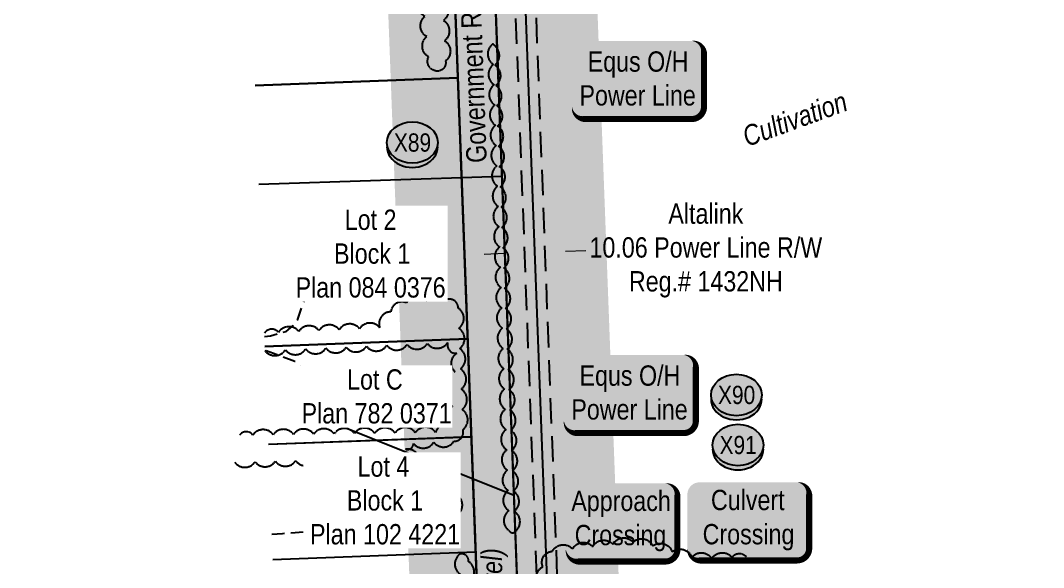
# Model space of a CAD drawing. Extents: x 670596 to 687743, y 5824540 to 5836613.
# Drawn here: x 683199 to 683703, y 5834433 to 5834702 of the extents above; entities that cross this region are included whole.
import ezdxf
from ezdxf.enums import TextEntityAlignment as Align

# ---------------------------------------------------------------- set-up
doc = ezdxf.new("R2010")
doc.units = 0
doc.header["$LTSCALE"] = 5
doc.header["$PDSIZE"] = 0.5
for name, pattern in [('0', [1, 1, 0]), ('foc-FLOWLINE', [3.75, 2.5, -1.25]), ('UG_PIPE', [1.875, 1.25, -0.625])]:
    doc.linetypes.add(name, pattern=pattern)
doc.layers.get('Defpoints').update_dxf_attribs({"color": 9})
for name, color, linetype in [('AS-PIPE-UG', 44, 'UG_PIPE'), ('AS-POWER', 104, 'foc-POWER'), ('AS-POWER-T', 104, 'Continuous'), ('AS-ROADS', 254, 'Continuous'), ('AS-TELEPHONE', 224, 'foc-TEL'), ('CG-NOTES', 7, 'Continuous'), ('F-EZE', 190, 'foc-FLOWLINE'), ('L-ROAD-T', 7, 'Continuous'), ('L-SEC', 7, 'Continuous'), ('L-TITLEDB', 4, 'Continuous'), ('L-TITLEDB-T', 4, 'Continuous'), ('P-BUFFER-H 30m', 51, 'Continuous'), ('P-CROSSINGS', 250, 'Continuous'), ('T-BUSH', 110, '0')]:
    doc.layers.add(name, color=color, linetype=linetype)
doc.layers.add('F-EZE-T', color=190, linetype='Continuous', lineweight=9)
doc.layers.add('T-TEXT', color=48, linetype='Continuous', lineweight=18)
doc.layers.add('P-PROPOSED-WL4', color=7, linetype='Continuous', true_color=0x5b5bc8)
doc.styles.add('175L', font='ARIALN.TTF', dxfattribs={"height": 20})
doc.styles.add('80', font='ARIALN.TTF', dxfattribs={"height": 10})
doc.styles.add('80CG', font='ARIALN.TTF', dxfattribs={"height": 10})
doc.styles.add('80L', font='ARIALN.TTF', dxfattribs={"height": 10})
doc.styles.add('80LS', font='ARIALNI.TTF', dxfattribs={"height": 10})
doc.styles.add('Crossing', font='ARIALN.TTF', dxfattribs={"height": 10})
doc.styles.add('foc-LtypeFont', font='ARIALN.TTF', dxfattribs={"height": 7.35})
doc.linetypes.add('foc-POWER', pattern='A,6,-1,["P",foc-LtypeFont,S=0.2,R=0,X=-0.625,Y=-0.75],-1.24,4', length=12.24)
doc.linetypes.add('foc-TEL', pattern='A,2,-1,["T",foc-LtypeFont,S=0.2,R=0,X=-0.425,Y=-0.75],-1.24,8', length=12.24)
doc.linetypes.add('foc-TEL-NOLINE', pattern='A,0,-2,["T",foc-LtypeFont,S=0.2,R=0,X=-0.425,Y=-0.75],-10.24', length=12.24)
doc.dimstyles.new('Compass 5 000', dxfattribs={"dimscale": 5, "dimtxt": 9, "dimasz": 2, "dimexe": 0.2, "dimexo": 0.0625, "dimgap": 0.5, "dimtad": 0, "dimtih": 1, "dimtoh": 1, "dimzin": 0, "dimdsep": 46, "dimtxsty": '80CG', "dimcen": 0.1, "dimse1": 1, "dimse2": 1, "dimclrd": 256, "dimclrt": 256, "dimaunit": 1, "dimadec": 4, "dimazin": 0, "dimtfac": 0.06, "dimtofl": 0, "dimtmove": 0, "dimatfit": 1, "dimfxl": 0.2, "dimtolj": 1, "dimtzin": 0, "dimlwd": -1, "dimarcsym": 0})

# ---------------------------------------------------------------- blocks, each defined once
blk = doc.blocks.new('*U487')
h = blk.add_hatch(color=254)
edge = h.paths.add_edge_path()
edge.add_line((-24, -20), (24, -20))
edge.add_arc((24, -14), 6, 270, 360)
edge.add_line((30, -14), (30, 12.5))
edge.add_arc((24, 12.5), 6, 0, 90)
edge.add_line((24, 18.5), (-24, 18.5))
edge.add_arc((-24, 12.5), 6, 90, 180)
edge.add_line((-30, 12.5), (-30, -14))
edge.add_arc((-24, -14), 6, 180, 270)
at = {"color": 160, "flags": 128}
blk.add_lwpolyline([(-24, -20, 3, 3, 0), (24, -20, 3, 3, 0.414214), (30, -14, 3, 3, 0), (30, 12.5, 3, 0, 0.414214), (24, 18.5, 0, 0, 0), (-24, 18.5, 0, 0, 0.414214), (-30, 12.5, 0, 0, 0), (-30, -14, 0, 3, 0.414214)], format="xyseb", close=True, dxfattribs=at)
at = {"color": 160, "style": '80'}
blk.add_attdef('ENTER_TEXT_001', (-26.85, -4.92), '', height=10, dxfattribs=at)
blk = doc.blocks.new('*U517')
h = blk.add_hatch(color=255)
edge = h.paths.add_edge_path()
edge.add_line((-26.5, -20), (26.5, -20))
edge.add_arc((26.5, -14), 6, 270, 360)
edge.add_line((32.5, -14), (32.5, 12.5))
edge.add_arc((26.5, 12.5), 6, 0, 90)
edge.add_line((26.5, 18.5), (-26.5, 18.5))
edge.add_arc((-26.5, 12.5), 6, 90, 180)
edge.add_line((-32.5, 12.5), (-32.5, -14))
edge.add_arc((-26.5, -14), 6, 180, 270)
at = {"color": 104, "flags": 128}
blk.add_lwpolyline([(-26.5, -20, 3, 3, 0), (26.5, -20, 3, 3, 0.414214), (32.5, -14, 3, 3, 0), (32.5, 12.5, 3, 0, 0.414214), (26.5, 18.5, 0, 0, 0), (-26.5, 18.5, 0, 0, 0.414214), (-32.5, 12.5, 0, 0, 0), (-32.5, -14, 0, 3, 0.414214)], format="xyseb", close=True, dxfattribs=at)
blk.add_lwpolyline([(-68.01, -48.02, 0, 7.5, 0), (0, 0, 0, 0, 0)], format="xyseb", dxfattribs=at)
at = {"color": 104, "style": '80'}
blk.add_attdef('ENTER_TEXT_001', (-26.85, -4.92), '', height=10, dxfattribs=at)
blk = doc.blocks.new('*U832')
h = blk.add_hatch(color=59)
edge = h.paths.add_edge_path()
edge.add_line((-21.5, -20), (21.5, -20))
edge.add_arc((21.5, -14), 6, 270, 360)
edge.add_line((27.5, -14), (27.5, 12.5))
edge.add_arc((21.5, 12.5), 6, 0, 90)
edge.add_line((21.5, 18.5), (-21.5, 18.5))
edge.add_arc((-21.5, 12.5), 6, 90, 180)
edge.add_line((-27.5, 12.5), (-27.5, -14))
edge.add_arc((-21.5, -14), 6, 180, 270)
at = {"color": 1, "flags": 128}
blk.add_lwpolyline([(-21.5, -20, 3, 3, 0), (21.5, -20, 3, 3, 0.414214), (27.5, -14, 3, 3, 0), (27.5, 12.5, 3, 0, 0.414214), (21.5, 18.5, 0, 0, 0), (-21.5, 18.5, 0, 0, 0.414214), (-27.5, 12.5, 0, 0, 0), (-27.5, -14, 0, 3, 0.414214)], format="xyseb", close=True, dxfattribs=at)
blk.add_lwpolyline([(-53.67, 0.61, 0, 7.5, 0), (0, 0, 0, 0, 0)], format="xyseb", dxfattribs=at)
at = {"color": 1, "style": '80'}
blk.add_attdef('ENTER_TEXT_001', (-36.68, -4.99), '', height=10, dxfattribs=at)
blk = doc.blocks.new('*U519')
h = blk.add_hatch(color=255)
edge = h.paths.add_edge_path()
edge.add_line((-26.5, -20), (26.5, -20))
edge.add_arc((26.5, -14), 6, 270, 360)
edge.add_line((32.5, -14), (32.5, 12.5))
edge.add_arc((26.5, 12.5), 6, 0, 90)
edge.add_line((26.5, 18.5), (-26.5, 18.5))
edge.add_arc((-26.5, 12.5), 6, 90, 180)
edge.add_line((-32.5, 12.5), (-32.5, -14))
edge.add_arc((-26.5, -14), 6, 180, 270)
at = {"color": 104, "flags": 128}
blk.add_lwpolyline([(-26.5, -20, 3, 3, 0), (26.5, -20, 3, 3, 0.414214), (32.5, -14, 3, 3, 0), (32.5, 12.5, 3, 0, 0.414214), (26.5, 18.5, 0, 0, 0), (-26.5, 18.5, 0, 0, 0.414214), (-32.5, 12.5, 0, 0, 0), (-32.5, -14, 0, 3, 0.414214)], format="xyseb", close=True, dxfattribs=at)
blk.add_lwpolyline([(-58.6, -50.05, 0, 7.5, 0), (0, 0, 0, 0, 0)], format="xyseb", dxfattribs=at)
at = {"color": 104, "style": '80'}
blk.add_attdef('ENTER_TEXT_001', (-26.85, -4.92), '', height=10, dxfattribs=at)
blk = doc.blocks.new('*D504')
at = {"layer": 'Defpoints', "color": 0, "transparency": 16777216}
for p in [(683447.18, 5834591.34), (683457.23, 5834591.72), (683457.37, 5834588.11)]:
    blk.add_point(p, dxfattribs=at)
at = {"layer": 'F-EZE-T', "transparency": 16777216}
for p, q in [((683467.37, 5834588.49), (683477.36, 5834588.88)), ((683437.33, 5834587.34), (683427.34, 5834586.96))]:
    blk.add_line(p, q, dxfattribs=at)
for points in [[(683437.27, 5834589.01), (683437.39, 5834585.67), (683447.32, 5834587.72)], [(683467.3, 5834590.16), (683467.43, 5834586.83), (683457.37, 5834588.11)]]:
    blk.add_solid(points, dxfattribs=at)
at = {"layer": 'F-EZE-T', "transparency": 16777216, "insert": (683536.5, 5834588.88), "char_height": 10, "attachment_point": 5, "style": '80CG'}
blk.add_mtext('\\A1;Altalink\\P10.06 Power Line R/W\\PReg.# 1432NH', dxfattribs=at)
blk = doc.blocks.new('xing2')
h = blk.add_hatch(color=50)
h.dxf.hatch_style = 1
edge = h.paths.add_edge_path()
edge.add_ellipse((0, 0), major_axis=(-12.5, 0), ratio=0.816297, start_angle=0, end_angle=360)
h = blk.add_hatch(color=250)
h.dxf.hatch_style = 1
edge = h.paths.add_edge_path()
edge.add_ellipse((0, -2.05), major_axis=(-12.5, 0), ratio=0.816297, start_angle=0, end_angle=180)
edge.add_line((12.5, -2.05), (12.5, 0))
edge.add_ellipse((0, 0), major_axis=(-12.5, 0), ratio=0.816297, start_angle=0, end_angle=180, ccw=False)
edge.add_line((-12.5, 0), (-12.5, -2.05))
at = {"color": 250}
blk.add_ellipse((0, 0), major_axis=(-12.5, 0), ratio=0.816297, dxfattribs=at)
blk.add_ellipse((0, -2.05), major_axis=(-12.5, 0), ratio=0.816297, start_param=0, end_param=3.141593, dxfattribs=at)
at = {"color": 250, "style": 'Crossing'}
blk.add_attdef('CROSSING', text='', height=9, dxfattribs=at).set_placement((0.09, 0.02), align=Align.MIDDLE_CENTER)
at = {"color": 250, "style": 'Crossing', "flags": 1}
for tag, p in [('OWNER', (0.09, -12.49)), ('DESCRIPTION', (0.09, -25.77)), ('LOCATION', (0.09, -39.3)), ('DWG_REF', (0.09, -52.84))]:
    blk.add_attdef(tag, text='', height=9, dxfattribs=at).set_placement(p, align=Align.MIDDLE_CENTER)

msp = doc.modelspace()

# ---------------------------------------------------------------- hatches: boundary and pattern name
at = {"layer": 'P-BUFFER-H 30m'}
h = msp.add_hatch(color=256, dxfattribs=at)
h.dxf.hatch_style = 1
edge = h.paths.add_edge_path()
edge.add_line((677190.88, 5826034.364), (676987.84, 5826027.225))
edge.add_line((676987.84, 5826027.225), (676988.351, 5826011.208))
edge.add_arc((676938.382, 5826009.615), 49.994, -120.52105, 1.82608, ccw=False)
edge.add_line((676912.993, 5825966.548), (676909.934, 5825968.352))
edge.add_arc((676935.324, 5826011.418), 49.994, 181.82608, 239.47895, ccw=False)
edge.add_line((676885.355, 5826009.825), (676883.222, 5826076.736))
edge.add_arc((676933.19, 5826078.329), 49.994, 92.0138, 181.82608, ccw=False)
edge.add_line((676931.434, 5826128.292), (677186.782, 5826137.271))
edge.add_line((677186.782, 5826137.271), (677172.574, 5826493.957))
edge.add_arc((677222.529, 5826495.947), 49.994, 182.21724, 182.28094, ccw=False)
edge.add_line((677172.572, 5826494.013), (677161.576, 5826778.028))
edge.add_arc((677211.532, 5826779.962), 49.994, 133.32201, 182.21724, ccw=False)
edge.add_line((677177.232, 5826816.333), (677158.55, 5827298.559))
edge.add_line((677158.55, 5827298.559), (677123.328, 5828102.041))
edge.add_line((677123.328, 5828102.041), (677088.029, 5828904.381))
edge.add_arc((677137.974, 5828906.578), 49.994, 92.09453, 182.51912, ccw=False)
edge.add_line((677136.147, 5828956.539), (677941.688, 5828985.999))
edge.add_line((677941.688, 5828985.999), (678795.39, 5829017.43))
edge.add_arc((678838.014, 5828991.303), 49.994, 92.17865, 148.49311, ccw=False)
edge.add_line((678836.113, 5829041.261), (679095.94, 5829051.145))
edge.add_line((679095.94, 5829051.145), (679103.038, 5829053.867))
edge.add_arc((679120.935, 5829007.187), 49.994, 92.18666, 110.97734, ccw=False)
edge.add_line((679119.028, 5829057.144), (679561.069, 5829074.022))
edge.add_arc((679566.877, 5829024.367), 49.994, 92.1954, 96.67124, ccw=False)
edge.add_line((679564.962, 5829074.324), (680316.807, 5829103.147))
edge.add_line((680316.807, 5829103.147), (680289.029, 5829852.071))
edge.add_line((680289.029, 5829852.071), (680264.054, 5830522.758))
edge.add_arc((680314.013, 5830524.619), 49.994, 133.25806, 182.13257, ccw=False)
edge.add_line((680279.753, 5830561.028), (680276.196, 5830656.553))
edge.add_line((680276.196, 5830656.553), (680246.213, 5831460.206))
edge.add_line((680246.213, 5831460.206), (680215.351, 5832284.366))
edge.add_arc((680265.309, 5832286.237), 49.994, 92.14863, 182.14452, ccw=False)
edge.add_line((680263.435, 5832336.196), (681068.877, 5832366.415))
edge.add_line((681068.877, 5832366.415), (681821.401, 5832394.716))
edge.add_line((681821.401, 5832394.716), (681805.598, 5832816.244))
edge.add_arc((681855.557, 5832818.117), 49.994, 143.11319, 182.14688, ccw=False)
edge.add_line((681815.571, 5832848.125), (681834.732, 5832873.657))
edge.add_arc((681874.718, 5832843.649), 49.994, 2.14593, 143.11319, ccw=False)
edge.add_line((681924.677, 5832845.521), (681941.401, 5832399.193))
edge.add_line((681941.401, 5832399.193), (682694.705, 5832426.985))
edge.add_line((682694.705, 5832426.985), (683448.059, 5832454.84))
edge.add_line((683448.059, 5832454.84), (683412.219, 5833411.237))
edge.add_arc((683462.178, 5833413.109), 49.994, 133.56227, 182.14611, ccw=False)
edge.add_line((683427.725, 5833449.336), (683406.047, 5834013.774))
edge.add_line((683406.047, 5834013.774), (683375.916, 5834817.728))
edge.add_line((683375.916, 5834817.728), (683345.977, 5835624.47))
edge.add_arc((683395.936, 5835626.324), 49.994, 92.28743, 182.12531, ccw=False)
edge.add_line((683393.941, 5835676.278), (684197.29, 5835708.367))
edge.add_line((684197.29, 5835708.367), (684908.467, 5835736.78))
edge.add_line((684908.467, 5835736.78), (684942.361, 5835811.073))
edge.add_arc((684987.845, 5835790.323), 49.994, 65.13146, 155.47649, ccw=False)
edge.add_line((685008.869, 5835835.681), (685028.667, 5835826.504))
edge.add_arc((685007.643, 5835781.146), 49.994, -16.06891, 65.13146, ccw=False)
edge.add_line((685055.684, 5835767.308), (685044.658, 5835729.031))
edge.add_line((685044.658, 5835729.031), (685314.688, 5835739.386))
edge.add_arc((685316.604, 5835689.429), 49.994, 34.22236, 92.19618, ccw=False)
edge.add_line((685357.942, 5835717.546), (685598.018, 5835364.582))
edge.add_line((685598.018, 5835364.582), (685834.75, 5835370.452))
edge.add_arc((685835.99, 5835320.474), 49.994, 2.19831, 91.42059, ccw=False)
edge.add_line((685885.947, 5835322.392), (685911.192, 5834664.749))
edge.add_line((685911.192, 5834664.749), (686635.77, 5834691.532))
edge.add_line((686635.77, 5834691.532), (686625.993, 5834943.667))
edge.add_line((686625.993, 5834943.667), (686625.603, 5834953.705))
edge.add_arc((686675.56, 5834955.642), 49.994, 92.28887, 182.2208, ccw=False)
edge.add_line((686673.563, 5835005.596), (687058.366, 5835020.976))
edge.add_arc((687098.555, 5834991.24), 49.994, 92.51272, 143.50153, ccw=False)
edge.add_line((687096.363, 5835041.186), (687099.36, 5835041.317))
edge.add_arc((687101.551, 5834991.372), 49.994, 2.51272, 92.51272, ccw=False)
edge.add_line((687151.497, 5834993.563), (687152.446, 5834971.929))
edge.add_arc((687102.501, 5834969.737), 49.994, -87.48749, 2.51272, ccw=False)
edge.add_line((687104.692, 5834919.791), (687096.429, 5834919.429))
edge.add_arc((687094.238, 5834969.375), 49.994, 272.28887, 272.51251, ccw=False)
edge.add_line((687096.234, 5834919.421), (686730.564, 5834904.805))
edge.add_line((686730.564, 5834904.805), (686741.01, 5834635.46))
edge.add_arc((686691.053, 5834633.523), 49.994, -87.7792, 2.2208, ccw=False)
edge.add_line((686692.991, 5834583.567), (686662.171, 5834582.372))
edge.add_arc((686660.234, 5834632.328), 49.994, 247.18296, 272.2208, ccw=False)
edge.add_line((686640.846, 5834586.246), (686635.568, 5834588.467))
edge.add_line((686635.568, 5834588.467), (685862.114, 5834559.877))
edge.add_arc((685860.267, 5834609.837), 49.994, 182.19831, 272.11695, ccw=False)
edge.add_line((685810.31, 5834607.919), (685785.041, 5835266.201))
edge.add_line((685785.041, 5835266.201), (685571.688, 5835260.91))
edge.add_arc((685570.449, 5835310.888), 49.994, 214.22236, 271.42059, ccw=False)
edge.add_line((685529.111, 5835282.771), (685289.298, 5835635.35))
edge.add_line((685289.298, 5835635.35), (685002.226, 5835624.341))
edge.add_line((685002.226, 5835624.341), (684975.431, 5835623.27))
edge.add_arc((684973.435, 5835673.224), 49.994, 229.83796, 272.28778, ccw=False)
edge.add_line((684941.192, 5835635.018), (684201.401, 5835605.462))
edge.add_line((684201.401, 5835605.462), (683450.853, 5835575.482))
edge.add_line((683450.853, 5835575.482), (683478.831, 5834821.566))
edge.add_line((683478.831, 5834821.566), (683508.96, 5834017.677))
edge.add_line((683508.96, 5834017.677), (683532.192, 5833412.794))
edge.add_arc((683482.235, 5833410.876), 49.994, -46.49535, 2.19949, ccw=False)
edge.add_line((683516.651, 5833374.614), (683552.96, 5832405.714))
edge.add_arc((683503.001, 5832403.842), 49.994, -87.88247, 2.14611, ccw=False)
edge.add_line((683504.848, 5832353.882), (682698.506, 5832324.068))
edge.add_line((682698.506, 5832324.068), (681892.271, 5832294.323))
edge.add_arc((681890.428, 5832344.283), 49.994, 264.05645, 272.1129, ccw=False)
edge.add_arc((681876.342, 5832343.751), 49.994, 272.15395, 280.26586, ccw=False)
edge.add_line((681878.221, 5832293.793), (681072.743, 5832263.5))
edge.add_line((681072.743, 5832263.5), (680320.249, 5832235.268))
edge.add_line((680320.249, 5832235.268), (680349.128, 5831464.053))
edge.add_line((680349.128, 5831464.053), (680379.111, 5830660.389))
edge.add_line((680379.111, 5830660.389), (680384.182, 5830524.23))
edge.add_arc((680334.223, 5830522.37), 49.994, -46.74212, 2.13274, ccw=False)
edge.add_line((680368.483, 5830485.96), (680391.945, 5829855.896))
edge.add_line((680391.945, 5829855.896), (680421.685, 5829054.073))
edge.add_arc((680371.726, 5829052.22), 49.994, -87.8046, 2.12416, ccw=False)
edge.add_line((680373.641, 5829002.263), (679575.799, 5828971.677))
edge.add_arc((679569.977, 5829021.331), 49.994, 272.18666, 276.68664, ccw=False)
edge.add_line((679571.885, 5828971.373), (679131.72, 5828954.566))
edge.add_line((679131.72, 5828954.566), (679124.618, 5828951.844))
edge.add_arc((679106.72, 5828998.524), 49.994, 272.17865, 290.97734, ccw=False)
edge.add_line((679108.621, 5828948.566), (678884.632, 5828940.045))
edge.add_arc((678841.974, 5828966.116), 49.994, 272.10849, 328.56836, ccw=False)
edge.add_line((678843.813, 5828916.156), (677945.465, 5828883.082))
edge.add_line((677945.465, 5828883.082), (677193.263, 5828855.571))
edge.add_line((677193.263, 5828855.571), (677226.216, 5828106.56))
edge.add_line((677226.216, 5828106.56), (677261.444, 5827302.934))
edge.add_arc((677211.498, 5827300.745), 49.994, 2.21861, 2.51003, ccw=False)
edge.add_line((677261.454, 5827302.68), (677281.716, 5826779.679))
edge.add_arc((677231.76, 5826777.743), 49.994, -46.67948, 2.21861, ccw=False)
edge.add_line((677266.06, 5826741.371), (677275.481, 5826498.026))
edge.add_line((677275.481, 5826498.026), (677306.827, 5825711.068))
edge.add_line((677306.827, 5825711.068), (677315.471, 5825699.601))
edge.add_arc((677275.552, 5825669.505), 49.994, 1.98841, 37.01336, ccw=False)
edge.add_line((677325.515, 5825671.239), (677327.417, 5825616.478))
edge.add_arc((677277.453, 5825614.743), 49.994, -88.09994, 1.98841, ccw=False)
edge.add_line((677279.111, 5825564.777), (677258.016, 5825564.077))
edge.add_arc((677256.359, 5825614.043), 49.994, 181.98998, 271.90006, ccw=False)
edge.add_line((677206.395, 5825612.307), (677206.156, 5825619.185))
edge.add_line((677206.156, 5825619.185), (676448.534, 5825593.112))
edge.add_line((676448.534, 5825593.112), (675621.606, 5825565.447))
edge.add_line((675621.606, 5825565.447), (674813.811, 5825535.401))
edge.add_line((674813.811, 5825535.401), (674006.072, 5825504.83))
edge.add_line((674006.072, 5825504.83), (673985.967, 5825504.069))
edge.add_arc((673984.076, 5825554.027), 49.994, 271.8479, 272.16748, ccw=False)
edge.add_line((673985.688, 5825504.06), (673184.703, 5825478.217))
edge.add_line((673184.703, 5825478.217), (672384.069, 5825452.353))
edge.add_line((672384.069, 5825452.353), (672364.028, 5825451.705))
edge.add_line((672364.028, 5825451.705), (671562.255, 5825423.567))
edge.add_line((671562.255, 5825423.567), (671405.716, 5825418.102))
edge.add_line((671405.716, 5825418.102), (671360.474, 5825352.878))
edge.add_line((671360.474, 5825352.878), (671368.43, 5825306.565))
edge.add_line((671368.43, 5825306.565), (671377.864, 5825268.225))
edge.add_line((671377.864, 5825268.225), (671395.798, 5825272.31))
edge.add_arc((671406.901, 5825223.564), 49.994, 6.18884, 102.83133, ccw=False)
edge.add_line((671456.604, 5825228.954), (671457.842, 5825217.538))
edge.add_line((671457.842, 5825217.538), (671465.055, 5825159.957))
edge.add_line((671465.055, 5825159.957), (671491.712, 5825126.618))
edge.add_arc((671452.666, 5825095.397), 49.994, 1.30919, 38.64526, ccw=False)
edge.add_line((671502.646, 5825096.54), (671503.523, 5825058.17))
edge.add_arc((671453.542, 5825057.028), 49.994, -32.60196, 1.30919, ccw=False)
edge.add_line((671495.659, 5825030.091), (671398.31, 5824877.882))
edge.add_arc((671356.193, 5824904.819), 49.994, 193.72739, 327.39804, ccw=False)
edge.add_arc((671355.09, 5824908.662), 49.994, 147.39802, 198.31068, ccw=False)
edge.add_line((671312.974, 5824935.599), (671400.193, 5825071.97))
edge.add_line((671400.193, 5825071.97), (671400.095, 5825076.287))
edge.add_line((671400.095, 5825076.287), (671375.283, 5825107.317))
edge.add_arc((671414.33, 5825138.538), 49.994, 187.14039, 218.64526, ccw=False)
edge.add_line((671364.724, 5825132.324), (671361.401, 5825158.85))
edge.add_line((671361.401, 5825158.85), (671349.952, 5825156.242))
edge.add_arc((671338.849, 5825204.987), 49.994, 193.82299, 282.83133, ccw=False)
edge.add_line((671290.303, 5825193.043), (671268.001, 5825283.686))
edge.add_arc((671319.46, 5825296.347), 52.994, 189.74799, 193.82299, ccw=False)
edge.add_line((671267.231, 5825287.374), (671255.511, 5825355.596))
edge.add_arc((671307.74, 5825364.568), 52.994, 145.25359, 189.74799, ccw=False)
edge.add_line((671264.195, 5825394.772), (671336.235, 5825498.63))
edge.add_arc((671377.314, 5825470.137), 49.994, 91.99939, 145.25359, ccw=False)
edge.add_line((671375.57, 5825520.1), (671558.652, 5825526.492))
edge.add_line((671558.652, 5825526.492), (672360.486, 5825554.632))
edge.add_arc((672362.239, 5825504.669), 49.994, 91.85035, 92.00997, ccw=False)
edge.add_line((672360.625, 5825554.636), (672380.743, 5825555.286))
edge.add_line((672380.743, 5825555.286), (673181.379, 5825581.151))
edge.add_line((673181.379, 5825581.151), (673982.227, 5825606.989))
edge.add_line((673982.227, 5825606.989), (674002.177, 5825607.744))
edge.add_line((674002.177, 5825607.744), (674809.949, 5825638.317))
edge.add_line((674809.949, 5825638.317), (675617.882, 5825668.367))
edge.add_arc((675619.741, 5825618.408), 49.994, 91.91612, 92.13008, ccw=False)
edge.add_line((675618.069, 5825668.374), (676445.042, 5825696.04))
edge.add_line((676445.042, 5825696.04), (677203.317, 5825722.136))
edge.add_line((677203.317, 5825722.136), (677190.88, 5826034.364))
at = {"layer": 'P-PROPOSED-WL4'}
h = msp.add_hatch(color=256, dxfattribs=at)
h.dxf.hatch_style = 1
h.paths.add_polyline_path([(678776.296, 5828963.673), (678841.971, 5828966.182), (678841.125, 5828988.417), (679106.688, 5828998.52), (679121.511, 5829004.203), (679569.887, 5829021.324), (679569.882, 5829021.477), (680371.726, 5829052.22), (680341.986, 5829854.036), (680317.122, 5830521.733), (680334.223, 5830522.37), (680329.152, 5830658.525), (680299.169, 5831462.182), (680268.419, 5832283.352), (681070.864, 5832313.458), (681876.342, 5832343.751), (681858.595, 5832817.167), (681872.038, 5832835.08), (681890.428, 5832344.283), (682696.659, 5832374.028), (683503.001, 5832403.842), (683472.74, 5833211.369), (683442.117, 5834015.03), (683432.361, 5834275.239), (683449.254, 5834275.872), (683428.872, 5834819.712), (683399.237, 5835618.269), (683396.239, 5835618.158), (683425.874, 5834819.601), (683446.144, 5834278.757), (683429.251, 5834278.124), (683439.12, 5834014.917), (683469.906, 5833211.408), (683499.891, 5832406.729), (682696.548, 5832377.025), (681893.313, 5832347.391), (681874.718, 5832843.649), (681855.557, 5832818.117), (681873.232, 5832346.636), (681070.751, 5832316.456), (680265.309, 5832286.237), (680296.172, 5831462.07), (680326.155, 5830658.414), (680331.114, 5830525.256), (680314.013, 5830524.619), (680338.988, 5829853.924), (680368.617, 5829055.102), (679566.787, 5829024.36), (679566.792, 5829024.207), (679120.901, 5829007.182), (679106.077, 5829001.498), (678838.014, 5828991.3), (678838.86, 5828969.065), (678776.238, 5828966.688)])

# ---------------------------------------------------------------- linework, layer by layer
at = {"layer": 'AS-PIPE-UG', "flags": 128}
for points in [[(683319.233, 5834546.491), (683322.062, 5834546.9), (683329.817, 5834548.968), (683333.188, 5834551.781), (683335.529, 5834555.101), (683339.942, 5834567.244), (683347.414, 5834574.809)], [(683319.494, 5834539.502), (683320.039, 5834539.547), (683334.178, 5834534.417), (683337.507, 5834531.14), (683343.556, 5834528.311), (683349.192, 5834525.676), (683357.913, 5834514.074)], [(683322.864, 5834449.166), (683328.104, 5834449.494), (683345.811, 5834450.929), (683349.921, 5834452.629), (683354.092, 5834456.475)]]:
    msp.add_lwpolyline(points, dxfattribs=at)
at = {"layer": 'AS-POWER', "flags": 128}
for points in [[(683524.424, 5832287.382), (683520.575, 5832387.296), (683489.869, 5833212.1), (683459.001, 5834015.805), (683402.431, 5835532.088)], [(683473.769, 5834016.358), (683443.64, 5834820.265)], [(683316.433, 5834621.545), (683436.254, 5834625.511)], [(683442.046, 5834468.214), (683346.426, 5834506.411)]]:
    msp.add_lwpolyline(points, dxfattribs=at)
at = {"layer": 'AS-ROADS', "const_width": 6.999, "flags": 128}
msp.add_lwpolyline([(683382.94, 5835722.572), (683387.224, 5835631.895), (683433.222, 5834416.137), (683459.711, 5833731.661), (683492.251, 5832911.333), (683511.05, 5832397.649)], dxfattribs=at)
at = {"layer": 'AS-TELEPHONE', "linetype": 'foc-TEL-NOLINE', "flags": 128}
msp.add_lwpolyline([(683426.047, 5834363.587), (683408.982, 5834818.71), (683379.157, 5835622.351)], dxfattribs=at)
at = {"layer": 'F-EZE', "flags": 128}
for points in [[(683468.743, 5834016.17), (683438.614, 5834820.077)], [(683478.795, 5834016.547), (683448.666, 5834820.454)]]:
    msp.add_lwpolyline(points, dxfattribs=at)
at = {"layer": 'L-SEC', "flags": 128}
for points in [[(683459.001, 5834015.805), (683428.872, 5834819.712)], [(683408.982, 5834818.71), (683439.12, 5834014.917)]]:
    msp.add_lwpolyline(points, dxfattribs=at)
at = {"layer": 'L-TITLEDB', "flags": 128}
for points in [[(683309.219, 5834814.949), (683408.982, 5834818.71), (683414.339, 5834673.918), (683314.618, 5834670.199)], [(683314.618, 5834670.199), (683414.339, 5834673.918), (683419.109, 5834545.341), (683319.414, 5834541.631)], [(683319.414, 5834541.631), (683419.109, 5834545.341), (683420.914, 5834497.102), (683321.214, 5834493.387)], [(683321.214, 5834493.4), (683420.914, 5834497.102), (683423.108, 5834440.252), (683323.335, 5834436.532)]]:
    msp.add_lwpolyline(points, dxfattribs=at)
at = {"layer": 'T-BUSH', "flags": 128}
for points in [[(683405.265, 5834742.161, -0.5205671), (683405.776, 5834732.176, -0.5205671), (683406.286, 5834722.19, -0.5205671), (683406.797, 5834712.204, -0.5205671), (683407.308, 5834702.219, -0.5205671), (683407.819, 5834692.233, -0.5205671), (683408.329, 5834682.247, -0.5205671), (683403.713, 5834677.295, -0.5205671), (683399.976, 5834684.269, -0.5205671), (683399.047, 5834694.225, -0.5205671), (683398.117, 5834704.18, -0.5205671), (683397.187, 5834714.136, -0.5205671), (683396.258, 5834724.091, -0.5205671), (683390.107, 5834730.443, -0.5205671), (683385.189, 5834737.058, -0.5205671), (683390.803, 5834742.03, -0.5205671)], [(683431.523, 5834690.533, 0.5205671), (683431.867, 5834680.54, 0.5205671), (683432.212, 5834670.547, 0.5205671), (683432.557, 5834660.555, 0.5205671), (683432.902, 5834650.562, 0.5205671), (683433.247, 5834640.569, 0.5205671), (683433.591, 5834630.576, 0.5205671), (683433.936, 5834620.583, 0.5205671), (683434.281, 5834610.59, 0.5205671), (683434.626, 5834600.598, 0.5205671), (683434.971, 5834590.605, 0.5205671), (683435.315, 5834580.612, 0.5205671), (683435.66, 5834570.619, 0.5205671), (683436.005, 5834560.626, 0.5205671), (683436.35, 5834550.634, 0.5205671), (683436.695, 5834540.641, 0.5205671), (683437.04, 5834530.648, 0.5205671), (683437.384, 5834520.655, 0.5205671), (683437.729, 5834510.662, 0.5205671), (683438.074, 5834500.67, 0.5205671), (683438.419, 5834490.677, 0.5205671), (683438.764, 5834480.684, 0.5205671), (683439.108, 5834470.691, 0.5205671), (683439.453, 5834460.698, 0.5205671), (683439.798, 5834450.705, 0.5205671), (683442.6, 5834450.404, 0.5205671), (683442.167, 5834460.394, 0.5205671), (683441.735, 5834470.383, 0.5205671), (683441.303, 5834480.372, 0.5205671), (683440.871, 5834490.362, 0.5205671), (683440.439, 5834500.351, 0.5205671), (683440.007, 5834510.341, 0.5205671), (683439.575, 5834520.33, 0.5205671), (683439.143, 5834530.319, 0.5205671), (683438.711, 5834540.309, 0.5205671), (683438.279, 5834550.298, 0.5205671), (683437.847, 5834560.288, 0.5205671), (683437.415, 5834570.277, 0.5205671), (683436.982, 5834580.267, 0.5205671), (683436.55, 5834590.256, 0.5205671), (683436.118, 5834600.245, 0.5205671), (683435.686, 5834610.235, 0.5205671), (683435.254, 5834620.224, 0.5205671), (683434.822, 5834630.214, 0.5205671), (683434.39, 5834640.203, 0.5205671), (683433.958, 5834650.193, 0.5205671), (683433.526, 5834660.182, 0.5205671), (683433.094, 5834670.171, 0.5205671), (683432.662, 5834680.161, 0.5205671)], [(683415.302, 5834439.314, 0.5205671), (683415.667, 5834429.321, 0.5205671), (683416.032, 5834419.329, 0.5205671), (683416.396, 5834409.337, 0.5205671), (683416.761, 5834399.345, 0.5205671), (683417.125, 5834389.353, 0.5205671), (683417.49, 5834379.361, 0.5205671), (683417.854, 5834369.369, 0.5205671), (683418.219, 5834359.377, 0.5205671), (683418.584, 5834349.385, 0.5205671), (683418.948, 5834339.392, 0.5205671), (683419.313, 5834329.4, 0.5205671), (683419.677, 5834319.408, 0.5205671), (683420.042, 5834309.416, 0.5205671), (683420.407, 5834299.424, 0.5205671), (683420.771, 5834289.432, 0.5205671), (683421.136, 5834279.44, 0.5205671), (683421.5, 5834269.448, 0.5205671), (683421.865, 5834259.456, 0.5205671), (683422.23, 5834249.463, 0.5205671), (683422.594, 5834239.471, 0.5205671), (683422.959, 5834229.479, 0.5205671), (683423.323, 5834219.487, 0.5205671), (683423.688, 5834209.495, 0.5205671), (683424.053, 5834199.503, 0.5205671), (683424.417, 5834189.511, 0.5205671), (683424.782, 5834179.519, 0.5205671), (683425.146, 5834169.527, 0.5205671), (683425.511, 5834159.534, 0.5205671), (683425.875, 5834149.542, 0.5205671), (683426.24, 5834139.55, 0.5205671), (683426.605, 5834129.558, 0.5205671), (683426.969, 5834119.566, 0.5205671), (683427.334, 5834109.574, 0.5205671), (683427.698, 5834099.582, 0.5205671), (683428.063, 5834089.59, 0.5205671), (683428.428, 5834079.598, 0.5205671), (683428.792, 5834069.605, 0.5205671), (683433.09, 5834065.916, 0.5205671), (683432.727, 5834075.908, 0.5205671), (683432.365, 5834085.9, 0.5205671), (683432.002, 5834095.892, 0.5205671), (683431.639, 5834105.884, 0.5205671), (683431.277, 5834115.877, 0.5205671), (683430.914, 5834125.869, 0.5205671), (683430.551, 5834135.861, 0.5205671), (683430.188, 5834145.853, 0.5205671), (683429.826, 5834155.845, 0.5205671), (683429.463, 5834165.838, 0.5205671), (683429.1, 5834175.83, 0.5205671), (683428.738, 5834185.822, 0.5205671), (683428.375, 5834195.814, 0.5205671), (683428.012, 5834205.806, 0.5205671), (683427.649, 5834215.798, 0.5205671), (683427.287, 5834225.791, 0.5205671), (683426.924, 5834235.783, 0.5205671), (683426.561, 5834245.775, 0.5205671), (683426.199, 5834255.767, 0.5205671), (683425.836, 5834265.759, 0.5205671), (683425.473, 5834275.751, 0.5205671), (683425.11, 5834285.744, 0.5205671), (683424.748, 5834295.736, 0.5205671), (683424.385, 5834305.728, 0.5205671), (683424.022, 5834315.72, 0.5205671), (683423.66, 5834325.712, 0.5205671), (683423.297, 5834335.705, 0.5205671), (683422.934, 5834345.697, 0.5205671), (683422.571, 5834355.689, 0.5205671), (683422.209, 5834365.681, 0.5205671), (683421.846, 5834375.673, 0.5205671), (683421.483, 5834385.665, 0.5205671), (683421.121, 5834395.658, 0.5205671), (683420.758, 5834405.65, 0.5205671), (683420.395, 5834415.642, 0.5205671), (683420.032, 5834425.634, 0.5205671), (683419.67, 5834435.626, 0.5205671)]]:
    msp.add_lwpolyline(points, format="xyb", close=True, dxfattribs=at)
for points in [[(683304.549, 5834484.563, 0.5205671), (683314.544, 5834484.825, 0.5205671), (683324.539, 5834485.086, 0.5205671), (683334.535, 5834485.348, 0.5205671), (683344.53, 5834485.609, 0.5205671), (683354.525, 5834485.871, 0.5205671), (683364.521, 5834486.132, 0.5205671), (683374.516, 5834486.394, 0.5205671), (683381.91, 5834480.73, 0.5205671), (683388.483, 5834473.195, 0.5205671), (683395.056, 5834465.66, 0.5205671), (683401.628, 5834458.125, 0.5205671), (683411.305, 5834459.23, 0.5205671), (683416.51, 5834462.386, 0.5205671), (683409.519, 5834469.535, 0.5205671), (683402.529, 5834476.684, 0.5205671), (683395.538, 5834483.833, 0.5205671), (683388.547, 5834490.982, 0.5205671), (683392.513, 5834493.865, 0.5205671), (683402.497, 5834494.404, 0.5205671), (683412.481, 5834494.944, 0.5205671), (683416.859, 5834500.592, 0.5205671), (683416.47, 5834510.583, 0.5205671), (683416.082, 5834520.574, 0.5205671), (683415.694, 5834530.566, 0.5205671), (683415.306, 5834540.557, 0.5205671), (683414.918, 5834550.548, 0.5205671), (683414.529, 5834560.539, 0.5205671), (683408.996, 5834564.716, 0.5205671), (683399.031, 5834563.886, 0.5205671), (683389.067, 5834563.056, 0.5205671), (683381.379, 5834558.676, 0.5205671), (683375.963, 5834550.786, 0.5205671), (683365.974, 5834550.333, 0.5205671), (683355.986, 5834549.879, 0.5205671), (683345.997, 5834549.425, 0.5205671), (683336.009, 5834548.971, 0.5205671), (683326.02, 5834548.518, 0.5205671), (683319.193, 5834548.207, 0.5205671)], [(683319.471, 5834539.495, 0.5205671), (683329.46, 5834539.943, 0.5205671), (683339.449, 5834540.392, 0.5205671), (683349.437, 5834540.841, 0.5205671), (683359.426, 5834541.289, 0.5205671), (683369.415, 5834541.738, 0.5205671), (683379.403, 5834542.187, 0.5205671), (683389.392, 5834542.635, 0.5205671), (683399.381, 5834543.084, 0.5205671), (683409.37, 5834543.532, 0.5205671), (683413.874, 5834538.244, 0.5205671), (683413.061, 5834529.058, 0.5205671), (683403.062, 5834529.058, 0.5205671), (683393.063, 5834529.058, 0.5205671), (683391.842, 5834521.595, 0.5205671), (683399.713, 5834519.093, 0.5205671), (683409.712, 5834519.093, 0.5205671), (683411.979, 5834512.152, 0.5205671), (683410.903, 5834502.212, 0.5205671), (683403.433, 5834499.29, 0.5205671), (683393.435, 5834499.143, 0.5205671), (683383.438, 5834498.996, 0.5205671), (683373.44, 5834498.85, 0.5205671), (683363.442, 5834498.703, 0.5205671), (683353.445, 5834498.556, 0.5205671), (683343.447, 5834498.409, 0.5205671), (683333.449, 5834498.262, 0.5205671), (683323.452, 5834498.115, 0.5205671), (683313.454, 5834497.968, 0.5205671), (683306.9, 5834497.872, 0.5205671)], [(683554.353, 5834415.289, -0.5205671), (683544.355, 5834415.289, -0.5205671), (683534.356, 5834415.289, -0.5205671), (683524.357, 5834415.289, -0.5205671), (683514.359, 5834415.372, -0.5205671), (683504.361, 5834415.51, -0.5205671), (683494.363, 5834415.648, -0.5205671), (683484.365, 5834415.786, -0.5205671), (683474.368, 5834415.923, -0.5205671), (683464.37, 5834416.061, -0.5205671), (683462.689, 5834407.953, -0.5205671), (683462.913, 5834397.957, -0.5205671), (683463.136, 5834387.96, -0.5205671), (683463.36, 5834377.964, -0.5205671), (683463.583, 5834367.968, -0.5205671), (683463.807, 5834357.972, -0.5205671), (683463.639, 5834348.345, -0.5205671), (683458.68, 5834353.5, -0.5205671), (683458.14, 5834363.484, -0.5205671), (683457.6, 5834373.468, -0.5205671), (683457.06, 5834383.452, -0.5205671), (683456.52, 5834393.437, -0.5205671), (683455.98, 5834403.421, -0.5205671), (683455.44, 5834413.405, -0.5205671), (683454.9, 5834423.389, -0.5205671), (683456.211, 5834433.116, -0.5205671), (683460.931, 5834440.733, -0.5205671), (683470.866, 5834441.863, -0.5205671), (683480.8, 5834442.993, -0.5205671), (683490.735, 5834444.124, -0.5205671), (683500.67, 5834445.254, -0.5205671), (683510.339, 5834443.268, -0.5205671), (683519.94, 5834440.475, -0.5205671), (683529.54, 5834437.681, -0.5205671), (683539.41, 5834437.167, -0.5205671), (683549.397, 5834437.65, -0.5205671), (683556.387, 5834437.988, -0.5205671)]]:
    msp.add_lwpolyline(points, format="xyb", dxfattribs=at)

# ---------------------------------------------------------------- block references
at = {"layer": 'AS-POWER-T'}
ref = msp.add_blockref('*U517', (683503.105, 5834673.651), dxfattribs=dict(at, xscale=0.9996940109100588, yscale=0.9996940109100588, zscale=0.9996940109100588))
ref.add_attrib('ENTER_TEXT_001', 'Equs O/H', (683478.303, 5834676.976), dxfattribs={"layer": '0', "color": 104, "height": 9.9969, "style": '80'})
ref.add_attrib('ENTER_TEXT_002', 'Power Line', (683474.27, 5834660.315), dxfattribs={"layer": '0', "color": 104, "height": 9.9969, "style": '80'})
ref = msp.add_blockref('*U519', (683499.096, 5834518.947), dxfattribs=dict(at, xscale=0.9996940109100588, yscale=0.9996940109100588, zscale=0.9996940109100588))
ref.add_attrib('ENTER_TEXT_001', 'Equs O/H', (683474.294, 5834522.273), dxfattribs={"layer": '0', "color": 104, "height": 9.9969, "style": '80'})
ref.add_attrib('ENTER_TEXT_002', 'Power Line', (683470.261, 5834505.611), dxfattribs={"layer": '0', "color": 104, "height": 9.9969, "style": '80'})
at = {"layer": 'CG-NOTES'}
ref = msp.add_blockref('*U832', (683495.048, 5834455.653), dxfattribs=dict(at, xscale=0.998822180558433, yscale=0.998822180558433, zscale=0.998822180558433))
ref.add_attrib('ENTER_TEXT_001', 'Approach', (683470.258, 5834460.542), dxfattribs={"layer": '0', "color": 1, "height": 9.9882, "style": '80'})
ref.add_attrib('ENTER_TEXT_002', 'Crossing', (683471.903, 5834443.718), dxfattribs={"layer": '0', "color": 1, "height": 9.9882, "style": '80'})
ref = msp.add_blockref('*U487', (683557.391, 5834456.189), dxfattribs=dict(at, xscale=0.9998710000250061, yscale=0.9998710000250061, zscale=0.9998710000250061))
ref.add_attrib('ENTER_TEXT_001', 'Culvert', (683539.013, 5834460.992), dxfattribs={"layer": '0', "color": 160, "height": 9.9987, "style": '80'})
ref.add_attrib('ENTER_TEXT_002', 'Crossing', (683534.917, 5834444.15), dxfattribs={"layer": '0', "color": 160, "height": 9.9987, "style": '80'})
at = {"layer": 'P-CROSSINGS', "xscale": 0.9997520153760012, "yscale": 0.9997520153760012, "zscale": 0.9997520153760012}
for p, values in [((683391.967, 5834642.055), {'CROSSING': 'X89'}), ((683551.557, 5834517.72), {'CROSSING': 'X90'}), ((683552.322, 5834493.066), {'CROSSING': 'X91'})]:
    msp.add_blockref('xing2', p, dxfattribs=at).add_auto_attribs(values)

# ---------------------------------------------------------------- texts
at = {"layer": 'L-ROAD-T', "style": '80L'}
msp.add_text('Government Road Allowance', height=9.99876, rotation=92.12556, dxfattribs=at).set_placement((683420.892, 5834706.461), align=Align.MIDDLE_CENTER)
at = {"layer": 'T-TEXT', "style": '80LS'}
for s, rotation, p in [('Cultivation', 20, (683580.308, 5834653.741)), ('(High Grade Gravel)', 92.12556, (683432.775, 5834390.734))]:
    msp.add_text(s, height=9.99876, rotation=rotation, dxfattribs=at).set_placement(p, align=Align.MIDDLE_CENTER)

# ---------------------------------------------------------------- dimensions: what is measured, and where the dimension line sits
at = {"layer": 'F-EZE-T'}
dim = msp.add_aligned_dim(p1=(683447.183, 5834591.335), p2=(683457.235, 5834591.721), distance=-3.614, text='Altalink\\P10.06 Power Line R/W\\PReg.# 1432NH', dimstyle='Compass 5 000', dxfattribs=at)
dim.commit()
dim.dimension.update_dxf_attribs({"geometry": '*D504', "text_midpoint": (683536.499, 5834588.877)})

# ---------------------------------------------------------------- next in the draw order: texts
at = {"layer": 'L-TITLEDB-T', "char_height": 10, "attachment_point": 1, "style": '175L', "bg_fill": 3, "box_fill_scale": 1.2, "bg_fill_color": 256, "bg_fill_transparency": 0}
for s, insert in [('\\pi24.695;Lot 2\\P\\pi19.422;Block 1\\P\\pi0.48997;Plan 084 0376', (683333.991, 5834609.038)), ('\\pi23.679;Lot C\\P\\pi1.2778;Plan 782 0371', (683336.163, 5834530.354)), ('\\pi24.675;Lot 4\\P\\pi19.422;Block 1\\P\\pi1.2778;Plan 102 4221', (683340.317, 5834487.456))]:
    msp.add_mtext_dynamic_manual_height_columns(s, width=73.44925, gutter_width=100, heights=[0], dxfattribs=dict(at, insert=insert))

doc.saveas('drawing.dxf')
